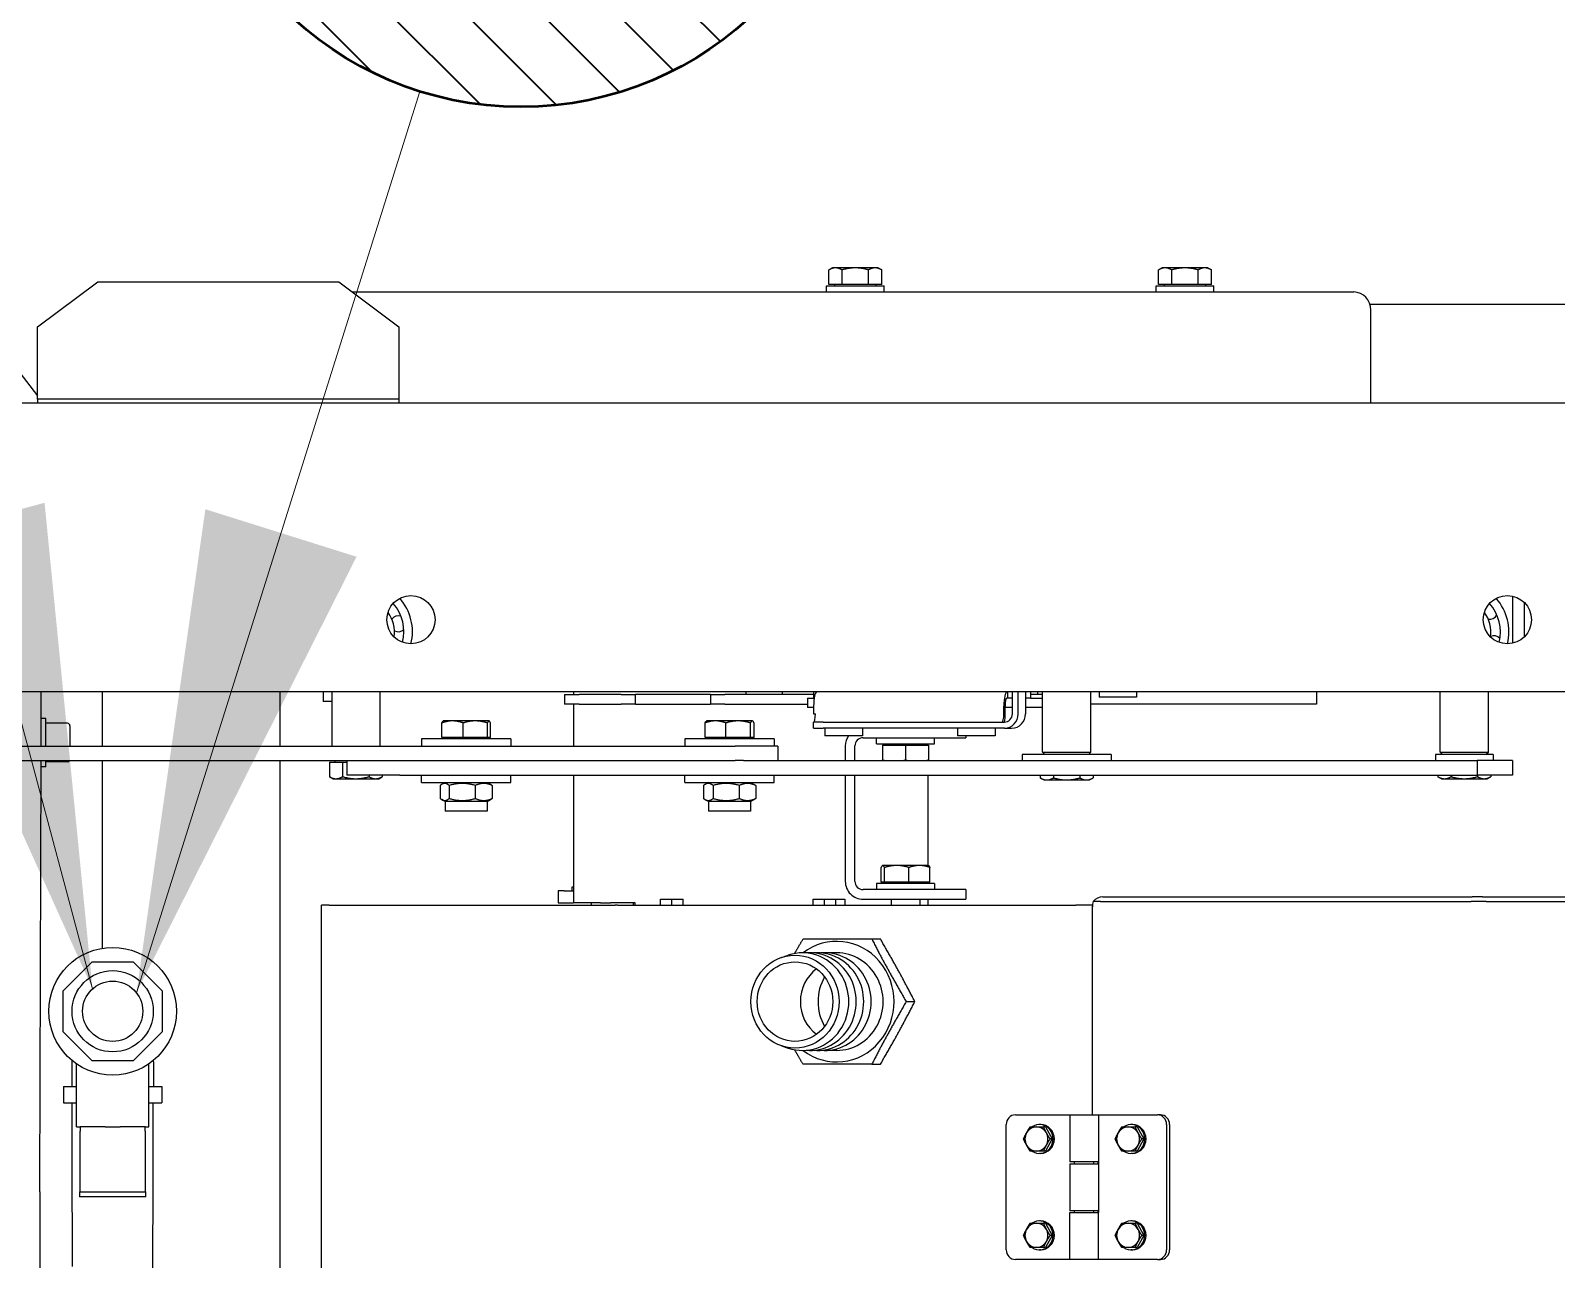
# Model space of a CAD drawing. Extents: x -3873 to 164127, y 7129 to 96529.
# Drawn here: x 54396 to 55029, y 46083 to 46593 of the extents above; entities that cross this region are included whole.
import ezdxf

# ---------------------------------------------------------------- set-up
doc = ezdxf.new("R2010")
doc.units = 0
doc.layers.get('0').update_dxf_attribs({"linetype": 'CONTINUOUS'})
doc.layers.add('CONSUMPTION', color=1, linetype='CONTINUOUS')
doc.layers.add('KROMEKA', color=1, linetype='CONTINUOUS')
for name, color, linetype, lineweight in [('Hatch (ISO)', 7, 'CONTINUOUS', 18), ('LAYOUT Kromeka', 1, 'CONTINUOUS', 5), ('Sketch Geometry (ISO)', 7, 'CONTINUOUS', 25)]:
    doc.layers.add(name, color=color, linetype=linetype, lineweight=lineweight)
doc.layers.get('CONSUMPTION').off()
doc.styles.add('ISO Proportional', font='isocp.shx', dxfattribs={"height": 200})
doc.dimstyles.new('General (ISO)', dxfattribs={"dimtxt": 200, "dimasz": 200, "dimexe": 10.101, "dimexo": 0.0625, "dimgap": 0.09, "dimtad": 0, "dimtoh": 1, "dimdec": 0, "dimzin": 0, "dimdsep": 46, "dimtxsty": 'ISO Proportional', "dimblk": 'CLOSED', "dimcen": 0.09, "dimclrd": 251, "dimclre": 251, "dimclrt": 7, "dimadec": 0, "dimazin": 0, "dimtfac": 1, "dimtdec": 0, "dimtofl": 0, "dimtmove": 0, "dimatfit": 3, "dimfxl": 0, "dimtolj": 1, "dimtzin": 0, "dimarcsym": 0})

# ---------------------------------------------------------------- blocks, each defined once
blk = doc.blocks.new('Sicak su')
at = {"layer": 'Hatch (ISO)', "lineweight": 35, "true_color": 0xff0000}
h = blk.add_hatch(dxfattribs=at)
h.set_pattern_fill('ANSI31', color=1, scale=2.54, style=0)
h.set_pattern_definition([(45, (0, 0), (-0.224506, 0.224506), [])])
h.paths.add_polyline_path([(1.4, 1.4), (1.4, -1.4), (-1.4, -1.4), (-1.4, 1.4)], flags=0)
edge = h.paths.add_edge_path()
edge.add_arc((0, 0), 2, 0, 360)
at = {"layer": 'Sketch Geometry (ISO)', "color": 1, "lineweight": 50, "true_color": 0xff0000}
for p, q in [((-1.4, 1.4), (1.4, 1.4)), ((-1.4, -1.4), (-1.4, 1.4)), ((1.4, 1.4), (1.4, -1.4)), ((1.4, -1.4), (-1.4, -1.4))]:
    blk.add_line(p, q, dxfattribs=at)
blk.add_circle((0, 0), 2, dxfattribs=at)
blk = doc.blocks.new('_Closed')
at = {"color": 0, "linetype": 'ByBlock', "lineweight": -2}
for p, q in [((-1, 0.1667), (0, 0)), ((-1, 0.1667), (-1, -0.1667)), ((0, 0), (-1, -0.1667)), ((0, 0), (-1, 0))]:
    blk.add_line(p, q, dxfattribs=at)
blk = doc.blocks.new('Soguk su')
at = {"layer": 'Sketch Geometry (ISO)', "color": 1, "lineweight": 50, "true_color": 0xff0000}
blk.add_circle((0, 0), 2, dxfattribs=at)
blk = doc.blocks.new('KD21-ara_yolma-64')
at = {"layer": 'KROMEKA', "color": 0}
for p, q in [((4299, -760), (4299, 1490)), ((4419.02, 1490), (4419.02, -760)), ((4270.5, -21.5), (4270.5, -334.48)), ((4276.5, -21.5), (4276.5, -334.48)), ((4435.56, -34.5), (4421.86, -45)), ((4091.5, -46), (3969.5, -46)), ((4091.5, -46), (4093.5, -46)), ((4093.5, -46), (4270.5, -46.5)), ((4268, -48.5), (4268, -46.5)), ((4268, -48.5), (4270.5, -48.5)), ((4270, -57.5), (4270, -48.5)), ((4276.5, -46.5), (4299, -46.5)), ((4276.5, -48.5), (4288, -48.5)), ((4286, -57.5), (4286, -48.5)), ((4288, -48.5), (4288, -46.5)), ((4420.47, -45), (4419.02, -45)), ((4420.47, -45), (4450.47, -45)), ((4420.47, -195), (4420.47, -45)), ((4450.47, -45), (4469.22, -70)), ((4128.5, -55.81), (4128.5, -61.21)), ((4135.3, -55.81), (4128.5, -55.81)), ((4135.3, -55.81), (4135.3, -61.21)), ((4146, -67.72), (4158.01, -55.71)), ((4158.01, -55.71), (4174.99, -55.71)), ((4174.99, -55.71), (4187, -67.72)), ((4060.52, -59.51), (4105.5, -59.36)), ((4089.5, -89.91), (4089.5, -62.51)), ((4091.5, -62.51), (4089.5, -62.51)), ((4091.5, -62.51), (4091.5, -89.91)), ((4091.5, -62.71), (4092.09, -62.71)), ((4092.09, -62.71), (4093.5, -62.71)), ((4093.5, -62.71), (4116.74, -62.71)), ((4105.5, -59.36), (4128.5, -59.36)), ((4118.5, -62.71), (4116.74, -62.71)), ((4118.5, -61.21), (4118.5, -62.71)), ((4118.5, -61.21), (4144.65, -61.21)), ((4118.5, -73.09), (4118.5, -62.71)), ((4145.5, -59.21), (4135.3, -59.21)), ((4146.17, -59.21), (4145.5, -59.21)), ((4285, -58.5), (4276.5, -58.5)), ((4146, -84.71), (4146, -67.72)), ((4187, -67.72), (4187, -84.71)), ((4118.5, -73.09), (4118.5, -79.34)), ((4192.66, -72), (4270.5, -72)), ((4276.5, -72), (4299, -72)), ((4469.22, -70), (4469.22, -170)), ((4118.5, -89.71), (4118.5, -79.34)), ((4158.01, -96.71), (4146, -84.71)), ((4187, -84.71), (4174.99, -96.71)), ((4050.41, -92.91), (4105.5, -93.06)), ((4089.5, -89.91), (4091.5, -89.91)), ((4092.09, -89.71), (4091.5, -89.71)), ((4093.5, -89.71), (4092.09, -89.71)), ((4116.74, -89.71), (4093.5, -89.71)), ((4105.5, -93.06), (4128.5, -93.06)), ((4116.74, -89.71), (4118.5, -89.71)), ((4118.5, -89.71), (4118.5, -91.21)), ((4118.5, -91.21), (4144.65, -91.21)), ((4128.5, -91.21), (4128.5, -96.61)), ((4135.3, -91.21), (4135.3, -96.61)), ((4145.5, -93.21), (4135.3, -93.21)), ((4145.5, -93.21), (4146.17, -93.21)), ((4135.3, -96.61), (4128.5, -96.61)), ((4174.99, -96.71), (4158.01, -96.71)), ((4093.5, -145.61), (3955.5, -145.61)), ((4270.5, -145.61), (4093.5, -145.61)), ((4299, -145.61), (4276.5, -145.61)), ((3955.5, -162.88), (4093.5, -162.88)), ((4093.5, -162.88), (4210.5, -162.88)), ((4210.5, -166.01), (4210.5, -162.88)), ((4299, -163.5), (4295, -163.5)), ((4295, -167.11), (4295, -163.5)), ((4210.5, -166.01), (4210.5, -284.8)), ((4263, -167.61), (4263.85, -166.14)), ((4263, -167.61), (4263, -168.88)), ((4263, -168.88), (4263, -177.11)), ((4269.9, -166.14), (4263.85, -166.14)), ((4269.9, -166.14), (4269.9, -171.62)), ((4269.9, -168.51), (4270.5, -168.51)), ((4299, -167.11), (4276.5, -167.11)), ((4469.22, -170), (4450.47, -195)), ((4263, -177.11), (4263, -185.33)), ((4269.9, -171.62), (4263.85, -171.62)), ((4264.5, -195.34), (4264.5, -173.36)), ((4270.5, -173.36), (4264.5, -173.36)), ((4269.9, -171.62), (4269.9, -173.36)), ((4465, -175.63), (4465, -591.29)), ((4264.5, -182.59), (4263.85, -182.59)), ((4263, -185.33), (4263, -186.61)), ((4263, -186.61), (4263.85, -188.08)), ((4263.85, -188.08), (4263.85, -188.08)), ((4264.5, -188.08), (4263.85, -188.08)), ((4299, -187.11), (4276.5, -187.11)), ((4264.5, -195.34), (4264.5, -642.45)), ((4420.47, -195), (4419.02, -195)), ((4450.47, -195), (4420.47, -195)), ((4261.5, -204.42), (4261.5, -241.42)), ((4261.5, -204.42), (4264.5, -204.42)), ((4279.5, -204.42), (4276.5, -204.42)), ((4279.5, -241.42), (4279.5, -204.42)), ((4249.5, -231.62), (4249.5, -214.22)), ((4253.5, -214.22), (4249.5, -214.22)), ((4253.5, -214.22), (4254.32, -212.8)), ((4253.5, -231.62), (4253.5, -214.22)), ((4260.19, -212.11), (4254.81, -212.11)), ((4261.5, -214.22), (4260.68, -212.8)), ((4280.1, -214.32), (4279.5, -214.32)), ((4280.1, -212.86), (4286.15, -212.86)), ((4280.1, -221.67), (4280.1, -212.86)), ((4287, -213.42), (4286.96, -213.36)), ((4287, -217.26), (4287, -213.42)), ((4260.19, -215.89), (4254.81, -215.89)), ((4287, -226.7), (4287, -217.26)), ((4260.19, -226.7), (4254.81, -226.7)), ((4280.1, -221.67), (4286.15, -221.67)), ((4280.1, -231.73), (4280.1, -221.67)), ((4287, -232.36), (4287, -226.7)), ((4253.5, -231.62), (4249.5, -231.62)), ((4253.5, -231.62), (4254.32, -233.04)), ((4260.19, -233.73), (4254.81, -233.73)), ((4261.5, -231.62), (4260.68, -233.04)), ((4280.1, -231.52), (4279.5, -231.52)), ((4280.1, -231.73), (4286.15, -231.73)), ((4280.1, -232.98), (4280.1, -231.73)), ((4280.1, -232.98), (4286.15, -232.98)), ((4287, -232.42), (4286.96, -232.48)), ((4287, -232.42), (4287, -232.36)), ((4261.5, -241.42), (4264.5, -241.42)), ((4279.5, -241.42), (4276.5, -241.42)), ((4211.5, -261.12), (4211.5, -263.62)), ((4216.5, -261.12), (4211.5, -261.12)), ((4211.5, -263.62), (4211.5, -267.45)), ((4216.5, -263.62), (4216.5, -261.12)), ((4216.5, -263.62), (4216.5, -267.45)), ((4294, -269.74), (4294, -263.74)), ((4298, -263.74), (4294, -263.74)), ((4298, -263.74), (4298, -269.74)), ((4211.5, -278.71), (4211.5, -267.45)), ((4264.5, -267.45), (4211.5, -267.45)), ((4216.5, -266.95), (4218.1, -266.95)), ((4218.1, -266.95), (4218.1, -267.45)), ((4294, -267.45), (4276.5, -267.45)), ((4294, -269.74), (4294, -287.24)), ((4299, -267.45), (4298, -267.45)), ((4298, -287.24), (4298, -269.74)), ((4210.5, -274.96), (4211.5, -274.96)), ((4210.5, -285.74), (4210.5, -284.8)), ((4211.5, -278.71), (4211.5, -282.81)), ((4211.5, -293.06), (4211.5, -282.81)), ((4210.5, -285.74), (4210.5, -475.94)), ((4294, -293.24), (4294, -287.24)), ((4298, -287.24), (4298, -293.24)), ((4211.5, -292.19), (4210.5, -292.19)), ((4210.5, -293.06), (4211.5, -293.06)), ((4294, -293.24), (4298, -293.24)), ((4294, -293.24), (4294, -324.24)), ((4298, -324.24), (4298, -293.24)), ((4210.5, -303.58), (4213, -303.58)), ((4213, -303.58), (4213, -308.33)), ((4210.5, -308.33), (4213, -308.33)), ((4213, -308.33), (4213, -312.97)), ((4210.5, -312.97), (4213, -312.97)), ((4261.5, -313.71), (4261.5, -350.71)), ((4261.5, -313.71), (4264.5, -313.71)), ((4279.5, -313.71), (4276.5, -313.71)), ((4279.5, -350.71), (4279.5, -313.71)), ((4253.5, -323.51), (4254.38, -321.99)), ((4260.19, -321.36), (4254.81, -321.36)), ((4261.5, -323.51), (4260.62, -321.99)), ((4280.1, -330.68), (4280.1, -322.04)), ((4280.1, -322.04), (4286.15, -322.04)), ((4287, -322.71), (4286.95, -322.62)), ((4287, -326.36), (4287, -322.71)), ((4249.5, -340.91), (4249.5, -323.51)), ((4253.5, -323.51), (4249.5, -323.51)), ((4253.5, -340.91), (4253.5, -323.51)), ((4260.19, -325.41), (4254.81, -325.41)), ((4280.1, -323.61), (4279.5, -323.61)), ((4287, -335.76), (4287, -326.36)), ((4298, -324.24), (4294, -324.24)), ((4294, -330.24), (4294, -324.24)), ((4298, -324.24), (4298, -330.24)), ((4270.5, -337.98), (4270.5, -334.48)), ((4276.5, -352.21), (4276.5, -334.48)), ((4280.1, -340.85), (4280.1, -330.68)), ((4280.1, -330.68), (4286.15, -330.68)), ((4294, -330.24), (4294, -364.61)), ((4298, -367.11), (4298, -330.24)), ((4253.5, -340.91), (4249.5, -340.91)), ((4253.5, -340.91), (4254.38, -342.44)), ((4260.19, -336.27), (4254.81, -336.27)), ((4261.5, -340.91), (4260.62, -342.44)), ((4270.5, -337.98), (4270.5, -642.45)), ((4280.1, -340.81), (4279.5, -340.81)), ((4280.1, -340.85), (4286.15, -340.85)), ((4280.1, -342.39), (4280.1, -340.85)), ((4287, -341.71), (4286.95, -341.81)), ((4287, -341.62), (4287, -335.76)), ((4287, -341.71), (4287, -341.62)), ((4298, -339.11), (4299, -339.11)), ((4260.19, -343.07), (4254.81, -343.07)), ((4280.1, -342.39), (4286.15, -342.39)), ((4298, -354.11), (4298, -345.51)), ((4152.18, -353.74), (4151.23, -356.53)), ((4188.82, -353.74), (4189.77, -356.53)), ((4261.5, -350.71), (4264.5, -350.71)), ((4276.5, -352.21), (4270.5, -352.21)), ((4279.5, -350.71), (4276.5, -350.71)), ((4299, -354.11), (4298, -354.11)), ((4210.5, -366.93), (4213, -366.93)), ((4213, -366.93), (4213, -371.68)), ((4284, -367.11), (4286.5, -367.11)), ((4284, -367.11), (4284, -371.02)), ((4286.5, -371.02), (4286.5, -367.11)), ((4293.1, -367.11), (4290, -367.11)), ((4290, -367.11), (4290, -367.87)), ((4296.5, -364.61), (4292.5, -364.61)), ((4292.5, -367.11), (4292.5, -364.61)), ((4296.5, -364.61), (4296.5, -367.11)), ((4299, -367.11), (4296.5, -367.11)), ((4296.5, -367.34), (4296.5, -367.11)), ((4150.25, -376.68), (4150.25, -371.73)), ((4190.75, -376.68), (4190.75, -371.73)), ((4210.5, -371.68), (4213, -371.68)), ((4213, -371.68), (4213, -376.32)), ((4280.8, -387.41), (4280.8, -371.81)), ((4284, -371.81), (4280.8, -371.81)), ((4284, -446.25), (4284, -371.02)), ((4286.5, -371.02), (4286.5, -446.25)), ((4290, -367.87), (4289.9, -367.87)), ((4465, -372.38), (4467.5, -372.38)), ((4467.5, -372.38), (4467.5, -396.38)), ((4468.1, -378.89), (4468.1, -373.41)), ((4468.1, -373.41), (4474.15, -373.41)), ((4475, -374.88), (4474.15, -373.41)), ((4210.5, -376.32), (4213, -376.32)), ((4213, -376.32), (4213, -380.06)), ((4468.1, -375.78), (4467.5, -375.78)), ((4468.1, -389.86), (4468.1, -378.89)), ((4468.1, -378.89), (4474.15, -378.89)), ((4475, -376.15), (4475, -374.88)), ((4475, -384.38), (4475, -376.15)), ((4213, -380.06), (4210.5, -380.06)), ((4264.5, -380.24), (4220.4, -380.24)), ((4220.4, -384.24), (4264.5, -384.24)), ((4276.6, -380.24), (4270.5, -380.24)), ((4270.5, -384.24), (4276.6, -384.24)), ((4475, -392.61), (4475, -384.38)), ((4144.5, -391.26), (4144.5, -394.81)), ((4196.5, -391.26), (4196.5, -394.81)), ((4213, -387.64), (4213, -422.68)), ((4217, -422.68), (4217, -387.64)), ((4280, -387.64), (4280, -422.68)), ((4284, -387.41), (4280.8, -387.41)), ((4468.1, -389.86), (4474.15, -389.86)), ((4468.1, -395.35), (4468.1, -389.86)), ((4475, -393.88), (4475, -392.61)), ((4219.5, -393.24), (4217, -393.24)), ((4219.5, -417.24), (4219.5, -393.24)), ((4220.1, -396.64), (4219.5, -396.64)), ((4220.1, -395.1), (4226.15, -395.1)), ((4220.1, -396.54), (4220.1, -395.1)), ((4220.1, -396.54), (4226.15, -396.54)), ((4220.1, -406.68), (4220.1, -396.54)), ((4227, -395.74), (4226.95, -395.65)), ((4227, -395.82), (4227, -395.74)), ((4227, -401.61), (4227, -395.82)), ((4276.9, -395.74), (4270.85, -395.74)), ((4276.9, -395.74), (4276.9, -405.24)), ((4276.9, -396.64), (4277.5, -396.64)), ((4277.5, -393.24), (4277.5, -417.24)), ((4277.5, -393.24), (4280, -393.24)), ((4465, -396.38), (4467.5, -396.38)), ((4468.1, -392.98), (4467.5, -392.98)), ((4468.1, -395.35), (4474.15, -395.35)), ((4475, -393.88), (4474.15, -395.35)), ((4213, -399.24), (4210.5, -399.24)), ((4227, -411.03), (4227, -401.61)), ((4276.9, -405.24), (4270.85, -405.24)), ((4276.9, -405.24), (4276.9, -414.74)), ((4170.5, -405.54), (4170.5, -409.09)), ((4213, -411.24), (4210.5, -411.24)), ((4220.1, -406.68), (4226.15, -406.68)), ((4220.1, -415.38), (4220.1, -406.68)), ((4227, -414.74), (4227, -411.03)), ((4213, -414.54), (4210.5, -414.54)), ((4219.5, -417.24), (4217, -417.24)), ((4220.1, -413.84), (4219.5, -413.84)), ((4220.1, -414.54), (4219.5, -414.54)), ((4220.1, -415.38), (4226.15, -415.38)), ((4227, -414.74), (4226.95, -414.82)), ((4264.5, -414.54), (4227, -414.54)), ((4276.9, -414.74), (4270.85, -414.74)), ((4276.9, -413.84), (4277.5, -413.84)), ((4277.5, -414.54), (4276.9, -414.54)), ((4277.5, -417.24), (4280, -417.24)), ((4213, -422.68), (4213, -430.24)), ((4217, -430.24), (4217, -422.68)), ((4280, -422.68), (4280, -430.24)), ((4217, -430.24), (4213, -430.24)), ((4280.8, -430.24), (4280, -430.24)), ((4280.8, -442.41), (4280.8, -426.81)), ((4284, -426.81), (4280.8, -426.81)), ((4284, -442.41), (4280.8, -442.41)), ((4067.5, -447.03), (4119.5, -447.03)), ((4284, -446.25), (4284, -449.29)), ((4289.9, -446.04), (4293.1, -446.04)), ((4289.9, -446.59), (4293.1, -446.59)), ((4289.9, -449.57), (4299, -449.57)), ((4292.5, -449.57), (4292.5, -446.59)), ((4296.5, -447.34), (4296.5, -447.32)), ((4296.5, -447.56), (4296.5, -447.34)), ((4296.5, -449.57), (4296.5, -447.56)), ((4299, -447.56), (4296.5, -447.56)), ((4063.5, -473.39), (4063.5, -450.83)), ((4123.5, -450.83), (4123.5, -473.39)), ((4273, -453.61), (4270.5, -453.61)), ((4273, -490.61), (4273, -453.61)), ((4289.9, -452.01), (4299, -452.01)), ((4299, -455.05), (4289.9, -455.05)), ((4292.5, -462.11), (4292.5, -455.05)), ((4296.5, -457.11), (4296.5, -455.05)), ((4067.5, -461.3), (4067.5, -460.8)), ((4079.5, -461.3), (4079.5, -460.8)), ((4107.5, -461.3), (4107.5, -460.8)), ((4119.5, -461.3), (4119.5, -460.8)), ((4262.5, -462.61), (4263.35, -461.14)), ((4264.5, -461.14), (4263.35, -461.14)), ((4273, -463.11), (4274, -462.11)), ((4274, -462.11), (4274, -482.11)), ((4274, -462.11), (4299, -462.11)), ((4296.5, -457.11), (4296.5, -462.11)), ((4299, -457.11), (4296.5, -457.11)), ((4298, -462.11), (4298, -457.11)), ((4298, -462.11), (4298, -460.11)), ((4298, -460.11), (4299, -460.11)), ((4068.5, -463.39), (4068.5, -462.45)), ((4073.5, -466.14), (4068.5, -463.39)), ((4078.5, -463.39), (4073.5, -466.14)), ((4073.5, -466.14), (4073.5, -465.19)), ((4078.5, -463.39), (4078.5, -462.45)), ((4108.5, -463.39), (4108.5, -462.45)), ((4113.5, -466.14), (4108.5, -463.39)), ((4118.5, -463.39), (4113.5, -466.14)), ((4113.5, -466.14), (4113.5, -465.19)), ((4118.5, -463.39), (4118.5, -462.45)), ((4262.5, -462.61), (4262.5, -463.88)), ((4262.5, -463.88), (4262.5, -472.11)), ((4264.5, -466.62), (4263.35, -466.62)), ((4063.5, -485.39), (4063.5, -473.39)), ((4063.5, -473.39), (4083, -473.39)), ((4083, -473.39), (4083, -485.39)), ((4083.75, -485.39), (4083.75, -473.39)), ((4103.25, -473.39), (4083.75, -473.39)), ((4103.25, -473.39), (4103.25, -485.39)), ((4104, -485.39), (4104, -473.39)), ((4123.5, -473.39), (4104, -473.39)), ((4123.5, -473.39), (4123.5, -485.39)), ((4262.5, -472.11), (4262.5, -480.33)), ((4083, -475.38), (4083.75, -475.38)), ((4083, -475.39), (4083.75, -475.39)), ((4103.25, -475.38), (4104, -475.38)), ((4103.25, -475.39), (4104, -475.39)), ((4210.5, -482.81), (4210.5, -475.94)), ((4262.5, -480.33), (4262.5, -481.61)), ((4264.5, -477.59), (4263.35, -477.59)), ((4273, -481.11), (4274, -482.11)), ((4063.5, -509.8), (4063.5, -485.39)), ((4063.5, -485.39), (4083, -485.39)), ((4083, -483.39), (4083.75, -483.39)), ((4083, -485.17), (4083.75, -485.17)), ((4083.75, -485.26), (4083, -485.26)), ((4103.25, -485.39), (4083.75, -485.39)), ((4103.25, -483.39), (4104, -483.39)), ((4103.25, -485.17), (4104, -485.17)), ((4104, -485.26), (4103.25, -485.26)), ((4123.5, -485.39), (4104, -485.39)), ((4123.5, -482.83), (4210.11, -482.83)), ((4123.5, -485.39), (4123.5, -509.8)), ((4212, -483.32), (4212, -483.16)), ((4212, -486.21), (4212, -483.32)), ((4212, -486.21), (4212, -640)), ((4214, -487.15), (4214, -640.46)), ((4262.5, -481.61), (4263.35, -483.08)), ((4264.5, -483.08), (4263.35, -483.08)), ((4274, -482.11), (4299, -482.11)), ((4294, -575.74), (4294, -482.11)), ((4296.8, -501.14), (4296.8, -485.54)), ((4299, -485.54), (4296.8, -485.54)), ((4273, -490.61), (4270.5, -490.61)), ((4067.5, -499.34), (4067.5, -498.84)), ((4079.5, -499.34), (4079.5, -498.84)), ((4107.5, -499.34), (4107.5, -498.84)), ((4119.5, -499.34), (4119.5, -498.84)), ((4068.5, -501.44), (4068.5, -500.49)), ((4073.5, -504.18), (4068.5, -501.44)), ((4078.5, -501.44), (4073.5, -504.18)), ((4073.5, -504.18), (4073.5, -503.24)), ((4078.5, -501.44), (4078.5, -500.49)), ((4108.5, -501.44), (4108.5, -500.49)), ((4113.5, -504.18), (4108.5, -501.44)), ((4118.5, -501.44), (4113.5, -504.18)), ((4113.5, -504.18), (4113.5, -503.24)), ((4118.5, -501.44), (4118.5, -500.49)), ((4299, -501.14), (4296.8, -501.14)), ((4063.5, -509.8), (4063.5, -511.04)), ((4123.5, -511.04), (4123.5, -509.8)), ((4465, -509.19), (4467.5, -509.19)), ((4467.5, -509.19), (4467.5, -533.19)), ((4468.1, -512.59), (4467.5, -512.59)), ((4468.1, -515.7), (4468.1, -510.22)), ((4468.1, -510.22), (4474.15, -510.22)), ((4475, -511.69), (4474.15, -510.22)), ((4475, -512.96), (4475, -511.69)), ((4119.5, -513.6), (4067.5, -513.6)), ((4119.5, -514.84), (4067.5, -514.84)), ((4468.1, -526.67), (4468.1, -515.7)), ((4468.1, -515.7), (4474.15, -515.7)), ((4475, -521.19), (4475, -512.96)), ((4475, -529.41), (4475, -521.19)), ((4468.1, -529.79), (4467.5, -529.79)), ((4468.1, -526.67), (4474.15, -526.67)), ((4468.1, -532.16), (4468.1, -526.67)), ((4475, -530.69), (4474.15, -532.16)), ((4475, -530.69), (4475, -529.41)), ((4465, -533.19), (4467.5, -533.19)), ((4468.1, -532.16), (4474.15, -532.16)), ((4299, -575.74), (4294, -575.74)), ((4419.02, -598.33), (4457.5, -598.33)), ((4460, -597.93), (4460, -781.36)), ((4263, -627.61), (4263.85, -626.14)), ((4264.5, -626.14), (4263.85, -626.14)), ((4273, -625.11), (4270.5, -625.11)), ((4273, -649.11), (4273, -625.11)), ((4263, -627.61), (4263, -628.88)), ((4263, -628.88), (4263, -637.11)), ((4264.5, -631.62), (4263.85, -631.62)), ((4273, -628.11), (4274, -627.11)), ((4274, -627.11), (4274, -647.11)), ((4274, -627.11), (4299, -627.11)), ((4263, -637.11), (4263, -645.33)), ((4212, -646.17), (4212, -640)), ((4214, -644.75), (4214, -640.46)), ((4214, -644.75), (4214, -752.44)), ((4263, -645.33), (4263, -646.61)), ((4264.5, -642.59), (4263.85, -642.59)), ((4270.5, -642.45), (4264.5, -642.45)), ((4264.5, -657.11), (4264.5, -642.45)), ((4270.5, -657.11), (4270.5, -642.45)), ((4212, -646.17), (4212, -753.86)), ((4263, -646.61), (4263.85, -648.08)), ((4263.85, -648.08), (4263.85, -648.08)), ((4264.5, -648.08), (4263.85, -648.08)), ((4273, -649.11), (4270.5, -649.11)), ((4273, -646.11), (4274, -647.11)), ((4274, -647.11), (4299, -647.11)), ((4270.5, -657.11), (4264.5, -657.11)), ((4338.78, -657.11), (4319.22, -657.11)), ((4321.96, -662.11), (4336.04, -662.11))]:
    blk.add_line(p, q, dxfattribs=at)
for centre, radius in [((4166.5, -76.21), 26.5), ((4166.5, -76.21), 16.85), ((4166.5, -76.21), 12.5), ((4329, -200), 10), ((4329, -655), 10)]:
    blk.add_circle(centre, radius, dxfattribs=at)
for centre, radius, start, end in [((4271, -57.5), 1, 180, 240), ((4285, -57.5), 1, 270, 0), ((4324, -179.61), 21, 256.22424, 311.32395), ((4324, -179.61), 17.48, 255.4927, 312.05549), ((4324, -179.61), 13.52, 261.04706, 306.50113), ((4327.3, -194.75), 3.3, 150.36344, 224.41693), ((4327.3, -194.75), 3.3, 340.15454, 54.20803), ((4220.4, -387.64), 7.4, 90, 180), ((4220.4, -387.64), 3.4, 90, 180), ((4276.6, -387.64), 7.4, 55.41922, 90), ((4276.6, -387.64), 3.4, 0, 90), ((4276.6, -387.64), 7.4, 0, 1.79192), ((4324, -634.61), 13.52, 261.04706, 306.50113), ((4324, -634.61), 21, 256.22424, 311.32395), ((4324, -634.61), 17.48, 255.4927, 312.05549), ((4319.06, -649.3), 3.3, 309.30232, 23.3558), ((4332.41, -647.63), 3.3, 170.93978, 244.99327)]:
    blk.add_arc(centre, radius, start, end, dxfattribs=at)
for major_axis in [(-19.25, 0), (-16.5, 0)]:
    blk.add_ellipse((4170.5, -359.37), major_axis=major_axis, ratio=0.951057, dxfattribs=at)
for centre, major_axis, ratio, start_param, end_param in [((4170.5, -362.46), (-20.25, 0), 0.951057, 5.970339, 9.737625), ((4170.5, -376.68), (-25.02, 0), 0.951057, 5.655215, 10.052749), ((4170.5, -365.55), (-20.25, 0), 0.951057, 6.202872, 9.505091), ((4170.5, -368.64), (-20.25, 0), 0.951057, 6.202872, 9.505091), ((4170.5, -377.29), (-16.5, 0), 0.951057, 3.749403, 5.675375), ((4289.9, -367.13), (-3.4, 0), 0.21693, 0, 1.570796), ((4293.1, -368.39), (5.9, 0), 0.21693, 0, 1.570796), ((4170.5, -371.73), (-20.25, 0), 0.951057, 6.202872, 9.505091), ((4170.5, -387.95), (-20, 0), 0.951057, 4.172256, 5.252522), ((4170.5, -376.68), (-20.25, 0), 0.951057, 0, 3.141593), ((4067.5, -450.83), (-4, 0), 0.951057, 4.712389, 6.283185), ((4119.5, -450.83), (4, 0), 0.951057, 0, 1.570796), ((4289.9, -446.25), (-5.9, 0), 0.976187, 0, 1.570796), ((4289.9, -449.29), (-5.9, 0), 0.976187, 0, 1.570796), ((4289.9, -445.31), (-3.4, 0), 0.21693, 0, 1.570796), ((4289.9, -446.25), (-3.4, 0), 0.976187, 0, 1.570796), ((4289.9, -445.31), (5.9, 0), 0.21693, 4.098567, 4.712389), ((4293.1, -447.32), (5.9, 0), 0.21693, 0, 1.570796), ((4293.1, -447.32), (3.4, 0), 0.21693, 0, 1.570796), ((4073.5, -459.57), (-5, 0), 0.951057, 5.235988, 6.283185), ((4073.5, -459.57), (-5, 0), 0.951057, 4.18879, 5.235988), ((4073.5, -459.57), (5, 0), 0.951057, 0, 1.047198), ((4113.5, -459.57), (-5, 0), 0.951057, 5.235988, 6.283185), ((4113.5, -459.57), (-5, 0), 0.951057, 4.18879, 5.235988), ((4113.5, -459.57), (5, 0), 0.951057, 0, 1.047198), ((4073.5, -460.8), (6, 0), 0.951057, 2.555907, 6.868871), ((4073.5, -461.3), (6, 0), 0.951057, 3.141593, 6.283185), ((4073.5, -459.57), (-5, 0), 0.951057, 0, 1.047198), ((4073.5, -459.57), (5, 0), 0.951057, 5.235988, 6.283185), ((4113.5, -460.8), (6, 0), 0.951057, 2.555907, 6.868871), ((4113.5, -461.3), (6, 0), 0.951057, 3.141593, 6.283185), ((4113.5, -459.57), (-5, 0), 0.951057, 0, 1.047198), ((4113.5, -459.57), (5, 0), 0.951057, 5.235988, 6.283185), ((4073.5, -459.57), (5, 0), 0.951057, 4.18879, 5.235988), ((4113.5, -459.57), (5, 0), 0.951057, 4.18879, 5.235988), ((4208.6, -488.2), (4.37, 4.37), 0.726543, 0.261401, 0.723467), ((4208.6, -487.15), (5.4, 0), 0.951057, 0, 0.88972), ((4073.5, -497.61), (-5, 0), 0.951057, 5.235988, 6.283185), ((4073.5, -497.61), (-5, 0), 0.951057, 4.18879, 5.235988), ((4073.5, -497.61), (5, 0), 0.951057, 0, 1.047198), ((4113.5, -497.61), (-5, 0), 0.951057, 5.235988, 6.283185), ((4113.5, -497.61), (-5, 0), 0.951057, 4.18879, 5.235988), ((4113.5, -497.61), (5, 0), 0.951057, 0, 1.047198), ((4073.5, -498.84), (6, 0), 0.951057, 2.555907, 6.868871), ((4073.5, -499.34), (6, 0), 0.951057, 3.141593, 6.283185), ((4073.5, -497.61), (-5, 0), 0.951057, 0, 1.047198), ((4073.5, -497.61), (5, 0), 0.951057, 5.235988, 6.283185), ((4113.5, -498.84), (6, 0), 0.951057, 2.555907, 6.868871), ((4113.5, -499.34), (6, 0), 0.951057, 3.141593, 6.283185), ((4113.5, -497.61), (-5, 0), 0.951057, 0, 1.047198), ((4113.5, -497.61), (5, 0), 0.951057, 5.235988, 6.283185), ((4073.5, -497.61), (5, 0), 0.951057, 4.18879, 5.235988), ((4113.5, -497.61), (5, 0), 0.951057, 4.18879, 5.235988), ((4067.5, -509.8), (-4, 0), 0.951057, 0, 1.570796), ((4067.5, -511.04), (-4, 0), 0.951057, 0, 1.570796), ((4119.5, -509.8), (4, 0), 0.951057, 4.712389, 6.283185), ((4119.5, -511.04), (4, 0), 0.951057, 4.712389, 6.283185), ((4457.5, -591.29), (7.5, 0), 0.939693, 4.712389, 6.283185)]:
    blk.add_ellipse(centre, major_axis=major_axis, ratio=ratio, start_param=start_param, end_param=end_param, dxfattribs=at)
for points, weights in [([(4263.85, -166.14), (4263, -167.61), (4263, -168.88)], [1, 1.0379548493, 1]), ([(4263, -168.88), (4263, -170.15), (4263.85, -171.62)], [1, 1.0379548493, 1]), ([(4263.85, -171.62), (4263, -174.56), (4263, -177.11)], [1, 1.0379548493, 1]), ([(4263, -177.11), (4263, -179.65), (4263.85, -182.59)], [1, 1.0379548493, 1]), ([(4263.85, -182.59), (4263, -184.06), (4263, -185.33)], [1, 1.0379548493, 1]), ([(4263, -185.33), (4263, -186.61), (4263.85, -188.08)], [1, 1.0379548493, 1]), ([(4254.81, -212.11), (4253.23, -214), (4254.81, -215.89)], [1, 1.15470053838, 1]), ([(4260.19, -215.89), (4261.77, -214), (4260.19, -212.11)], [1, 1.15470053838, 1]), ([(4287, -217.26), (4287, -215.22), (4286.15, -212.86)], [1, 1.0379548493, 1]), ([(4286.15, -212.86), (4286.83, -213.12), (4286.96, -213.36)], [1, 1.03007195883, 1.01249136603]), ([(4254.81, -215.89), (4253.23, -221.29), (4254.81, -226.7)], [1, 1.15470053838, 1]), ([(4260.19, -226.7), (4261.77, -221.29), (4260.19, -215.89)], [1, 1.15470053838, 1]), ([(4286.15, -221.67), (4287, -219.31), (4287, -217.26)], [1, 1.0379548493, 1]), ([(4254.81, -226.7), (4253.23, -230.21), (4254.81, -233.73)], [1, 1.15470053838, 1]), ([(4260.19, -233.73), (4261.77, -230.21), (4260.19, -226.7)], [1, 1.15470053838, 1]), ([(4287, -226.7), (4287, -224.36), (4286.15, -221.67)], [1, 1.0379548493, 1]), ([(4286.15, -231.73), (4287, -229.03), (4287, -226.7)], [1, 1.0379548493, 1]), ([(4254.81, -233.73), (4254.51, -233.37), (4254.32, -233.04)], [1, 1.02607655636, 1.04336210529]), ([(4260.68, -233.04), (4260.49, -233.37), (4260.19, -233.73)], [1.04336210529, 1.02607655636, 1]), ([(4287, -232.36), (4287, -232.07), (4286.15, -231.73)], [1, 1.0379548493, 1]), ([(4286.15, -232.98), (4287, -232.65), (4287, -232.36)], [1, 1.0379548493, 1]), ([(4254.81, -321.36), (4253.23, -323.39), (4254.81, -325.41)], [1, 1.15470053838, 1]), ([(4260.19, -325.41), (4261.77, -323.39), (4260.19, -321.36)], [1, 1.15470053838, 1]), ([(4286.15, -322.04), (4286.79, -322.35), (4286.95, -322.62)], [1, 1.02825458057, 1.01444226651]), ([(4287, -326.36), (4287, -324.35), (4286.15, -322.04)], [1, 1.0379548493, 1]), ([(4254.81, -325.41), (4253.23, -330.84), (4254.81, -336.27)], [1, 1.15470053838, 1]), ([(4260.19, -336.27), (4261.77, -330.84), (4260.19, -325.41)], [1, 1.15470053838, 1]), ([(4286.15, -330.68), (4287, -328.36), (4287, -326.36)], [1, 1.0379548493, 1]), ([(4287, -335.76), (4287, -333.4), (4286.15, -330.68)], [1, 1.0379548493, 1]), ([(4254.81, -336.27), (4253.23, -339.67), (4254.81, -343.07)], [1, 1.15470053838, 1]), ([(4260.19, -343.07), (4261.77, -339.67), (4260.19, -336.27)], [1, 1.15470053838, 1]), ([(4286.15, -340.85), (4287, -338.12), (4287, -335.76)], [1, 1.0379548493, 1]), ([(4287, -341.62), (4287, -341.26), (4286.15, -340.85)], [1, 1.0379548493, 1]), ([(4286.15, -342.39), (4287, -341.98), (4287, -341.62)], [1, 1.0379548493, 1]), ([(4254.81, -343.07), (4254.56, -342.74), (4254.38, -342.44)], [1, 1.02202338166, 1.03777620544]), ([(4260.62, -342.44), (4260.44, -342.74), (4260.19, -343.07)], [1.03777620544, 1.02202338166, 1]), ([(4144.5, -362.71), (4147.67, -360.86), (4150.54, -359.22)], [1, 1.03374656906, 1.05277010049]), ([(4190.46, -359.22), (4193.33, -360.86), (4196.5, -362.71)], [1.05277010049, 1.03374656906, 1]), ([(4144.5, -391.26), (4144.5, -376.52), (4144.5, -362.71)], [1, 1.15470053838, 1]), ([(4196.5, -362.71), (4196.5, -376.52), (4196.5, -391.26)], [1, 1.15470053838, 1]), ([(4475, -376.15), (4475, -374.88), (4474.15, -373.41)], [1, 1.0379548493, 1]), ([(4474.15, -378.89), (4475, -377.42), (4475, -376.15)], [1, 1.0379548493, 1]), ([(4475, -384.38), (4475, -381.83), (4474.15, -378.89)], [1, 1.0379548493, 1]), ([(4474.15, -389.86), (4475, -386.92), (4475, -384.38)], [1, 1.0379548493, 1]), ([(4170.5, -405.54), (4157.5, -397.94), (4144.5, -391.26)], [1, 1.15470053838, 1]), ([(4196.5, -391.26), (4183.5, -397.94), (4170.5, -405.54)], [1, 1.15470053838, 1]), ([(4475, -392.61), (4475, -391.33), (4474.15, -389.86)], [1, 1.0379548493, 1]), ([(4474.15, -395.35), (4475, -393.88), (4475, -392.61)], [1, 1.0379548493, 1]), ([(4144.5, -394.81), (4157.5, -402.42), (4170.5, -409.09)], [1, 1.15470053838, 1]), ([(4170.5, -409.09), (4183.5, -402.42), (4196.5, -394.81)], [1, 1.15470053838, 1]), ([(4227, -395.82), (4227, -395.49), (4226.15, -395.1)], [1, 1.0379548493, 1]), ([(4226.15, -396.54), (4227, -396.15), (4227, -395.82)], [1, 1.0379548493, 1]), ([(4227, -401.61), (4227, -399.26), (4226.15, -396.54)], [1, 1.0379548493, 1]), ([(4270.5, -395.74), (4270.65, -395.74), (4270.85, -395.74)], [1.01332758511, 1.00862274435, 1]), ([(4270.85, -395.74), (4270.65, -396.33), (4270.5, -396.9)], [1, 1.00862274435, 1.01332758511]), ([(4226.15, -406.68), (4227, -403.96), (4227, -401.61)], [1, 1.0379548493, 1]), ([(4270.5, -404.08), (4270.65, -404.64), (4270.85, -405.24)], [1.01332758511, 1.00862274435, 1]), ([(4270.85, -405.24), (4270.65, -405.83), (4270.5, -406.4)], [1, 1.00862274435, 1.01332758511]), ([(4227, -411.03), (4227, -409.01), (4226.15, -406.68)], [1, 1.0379548493, 1]), ([(4226.15, -415.38), (4227, -413.05), (4227, -411.03)], [1, 1.0379548493, 1]), ([(4226.95, -414.82), (4226.8, -415.08), (4226.15, -415.38)], [1.01383210308, 1.02885897071, 1]), ([(4270.5, -413.58), (4270.65, -414.14), (4270.85, -414.74)], [1.01332758511, 1.00862274435, 1]), ([(4270.85, -414.74), (4270.65, -414.74), (4270.5, -414.74)], [1, 1.00862274435, 1.01332758511]), ([(4068.5, -456.96), (4069.84, -456.08), (4071, -455.45)], [1, 1.0379548493, 1]), ([(4071, -455.45), (4072.16, -454.81), (4073.5, -454.21)], [1, 1.0379548493, 1]), ([(4073.5, -454.21), (4074.84, -454.81), (4076, -455.45)], [1, 1.0379548493, 1]), ([(4076, -455.45), (4077.16, -456.08), (4078.5, -456.96)], [1, 1.0379548493, 1]), ([(4108.5, -456.96), (4109.84, -456.08), (4111, -455.45)], [1, 1.0379548493, 1]), ([(4111, -455.45), (4112.16, -454.81), (4113.5, -454.21)], [1, 1.0379548493, 1]), ([(4113.5, -454.21), (4114.84, -454.81), (4116, -455.45)], [1, 1.0379548493, 1]), ([(4116, -455.45), (4117.16, -456.08), (4118.5, -456.96)], [1, 1.0379548493, 1]), ([(4068.5, -459.57), (4068.5, -458.29), (4068.5, -456.96)], [1, 1.0379548493, 1]), ([(4068.5, -462.45), (4068.5, -460.84), (4068.5, -459.57)], [1, 1.0379548493, 1]), ([(4078.5, -456.96), (4078.5, -458.29), (4078.5, -459.57)], [1, 1.0379548493, 1]), ([(4078.5, -459.57), (4078.5, -460.84), (4078.5, -462.45)], [1, 1.0379548493, 1]), ([(4108.5, -459.57), (4108.5, -458.29), (4108.5, -456.96)], [1, 1.0379548493, 1]), ([(4108.5, -462.45), (4108.5, -460.84), (4108.5, -459.57)], [1, 1.0379548493, 1]), ([(4118.5, -456.96), (4118.5, -458.29), (4118.5, -459.57)], [1, 1.0379548493, 1]), ([(4118.5, -459.57), (4118.5, -460.84), (4118.5, -462.45)], [1, 1.0379548493, 1]), ([(4263.35, -461.14), (4262.5, -462.61), (4262.5, -463.88)], [1, 1.0379548493, 1]), ([(4071, -463.68), (4069.84, -463.05), (4068.5, -462.45)], [1, 1.0379548493, 1]), ([(4073.5, -465.19), (4072.16, -464.32), (4071, -463.68)], [1, 1.0379548493, 1]), ([(4076, -463.68), (4074.84, -464.32), (4073.5, -465.19)], [1, 1.0379548493, 1]), ([(4078.5, -462.45), (4077.16, -463.05), (4076, -463.68)], [1, 1.0379548493, 1]), ([(4111, -463.68), (4109.84, -463.05), (4108.5, -462.45)], [1, 1.0379548493, 1]), ([(4113.5, -465.19), (4112.16, -464.32), (4111, -463.68)], [1, 1.0379548493, 1]), ([(4116, -463.68), (4114.84, -464.32), (4113.5, -465.19)], [1, 1.0379548493, 1]), ([(4118.5, -462.45), (4117.16, -463.05), (4116, -463.68)], [1, 1.0379548493, 1]), ([(4262.5, -463.88), (4262.5, -465.15), (4263.35, -466.62)], [1, 1.0379548493, 1]), ([(4263.35, -466.62), (4262.5, -469.56), (4262.5, -472.11)], [1, 1.0379548493, 1]), ([(4262.5, -472.11), (4262.5, -474.65), (4263.35, -477.59)], [1, 1.0379548493, 1]), ([(4263.35, -477.59), (4262.5, -479.06), (4262.5, -480.33)], [1, 1.0379548493, 1]), ([(4262.5, -480.33), (4262.5, -481.61), (4263.35, -483.08)], [1, 1.0379548493, 1]), ([(4068.5, -495), (4069.84, -494.13), (4071, -493.49)], [1, 1.0379548493, 1]), ([(4071, -493.49), (4072.16, -492.85), (4073.5, -492.26)], [1, 1.0379548493, 1]), ([(4073.5, -492.26), (4074.84, -492.85), (4076, -493.49)], [1, 1.0379548493, 1]), ([(4076, -493.49), (4077.16, -494.13), (4078.5, -495)], [1, 1.0379548493, 1]), ([(4108.5, -495), (4109.84, -494.13), (4111, -493.49)], [1, 1.0379548493, 1]), ([(4111, -493.49), (4112.16, -492.85), (4113.5, -492.26)], [1, 1.0379548493, 1]), ([(4113.5, -492.26), (4114.84, -492.85), (4116, -493.49)], [1, 1.0379548493, 1]), ([(4116, -493.49), (4117.16, -494.13), (4118.5, -495)], [1, 1.0379548493, 1]), ([(4068.5, -497.61), (4068.5, -496.33), (4068.5, -495)], [1, 1.0379548493, 1]), ([(4068.5, -500.49), (4068.5, -498.88), (4068.5, -497.61)], [1, 1.0379548493, 1]), ([(4078.5, -495), (4078.5, -496.33), (4078.5, -497.61)], [1, 1.0379548493, 1]), ([(4078.5, -497.61), (4078.5, -498.88), (4078.5, -500.49)], [1, 1.0379548493, 1]), ([(4108.5, -497.61), (4108.5, -496.33), (4108.5, -495)], [1, 1.0379548493, 1]), ([(4108.5, -500.49), (4108.5, -498.88), (4108.5, -497.61)], [1, 1.0379548493, 1]), ([(4118.5, -495), (4118.5, -496.33), (4118.5, -497.61)], [1, 1.0379548493, 1]), ([(4118.5, -497.61), (4118.5, -498.88), (4118.5, -500.49)], [1, 1.0379548493, 1]), ([(4071, -501.73), (4069.84, -501.09), (4068.5, -500.49)], [1, 1.0379548493, 1]), ([(4073.5, -503.24), (4072.16, -502.36), (4071, -501.73)], [1, 1.0379548493, 1]), ([(4076, -501.73), (4074.84, -502.36), (4073.5, -503.24)], [1, 1.0379548493, 1]), ([(4078.5, -500.49), (4077.16, -501.09), (4076, -501.73)], [1, 1.0379548493, 1]), ([(4111, -501.73), (4109.84, -501.09), (4108.5, -500.49)], [1, 1.0379548493, 1]), ([(4113.5, -503.24), (4112.16, -502.36), (4111, -501.73)], [1, 1.0379548493, 1]), ([(4116, -501.73), (4114.84, -502.36), (4113.5, -503.24)], [1, 1.0379548493, 1]), ([(4118.5, -500.49), (4117.16, -501.09), (4116, -501.73)], [1, 1.0379548493, 1]), ([(4475, -512.96), (4475, -511.69), (4474.15, -510.22)], [1, 1.0379548493, 1]), ([(4474.15, -515.7), (4475, -514.23), (4475, -512.96)], [1, 1.0379548493, 1]), ([(4475, -521.19), (4475, -518.64), (4474.15, -515.7)], [1, 1.0379548493, 1]), ([(4474.15, -526.67), (4475, -523.73), (4475, -521.19)], [1, 1.0379548493, 1]), ([(4475, -529.41), (4475, -528.14), (4474.15, -526.67)], [1, 1.0379548493, 1]), ([(4474.15, -532.16), (4475, -530.69), (4475, -529.41)], [1, 1.0379548493, 1]), ([(4263.85, -626.14), (4263, -627.61), (4263, -628.88)], [1, 1.0379548493, 1]), ([(4263, -628.88), (4263, -630.15), (4263.85, -631.62)], [1, 1.0379548493, 1]), ([(4263.85, -631.62), (4263, -634.56), (4263, -637.11)], [1, 1.0379548493, 1]), ([(4263, -637.11), (4263, -639.65), (4263.85, -642.59)], [1, 1.0379548493, 1]), ([(4263.85, -642.59), (4263, -644.06), (4263, -645.33)], [1, 1.0379548493, 1]), ([(4263, -645.33), (4263, -646.61), (4263.85, -648.08)], [1, 1.0379548493, 1])]:
    blk.add_rational_spline(points, weights, degree=2, dxfattribs=at)
at = {"layer": 'CONSUMPTION', "xscale": 70, "yscale": 70, "zscale": 70}
for name, p in [('Soguk su', (4678.74, 66.65)), ('Sicak su', (4681.8, -245.66))]:
    blk.add_blockref(name, p, dxfattribs=at)
at = {"layer": 'KROMEKA', "color": 0}
for points in [[(4175.8, -67.86), (4543.49, 30.48)], [(4174.19, -86.07), (4548.24, -203.67)]]:
    blk.add_leader(points, dimstyle='General (ISO)', override={"dimtad": 0}, dxfattribs=at)

msp = doc.modelspace()

# ---------------------------------------------------------------- block references
at = {"layer": 'LAYOUT Kromeka', "ltscale": 20, "rotation": 89.99999999999999}
msp.add_blockref('KD21-ara_yolma-64', (54353.46, 42019.41), dxfattribs=at)

doc.saveas('drawing.dxf')
